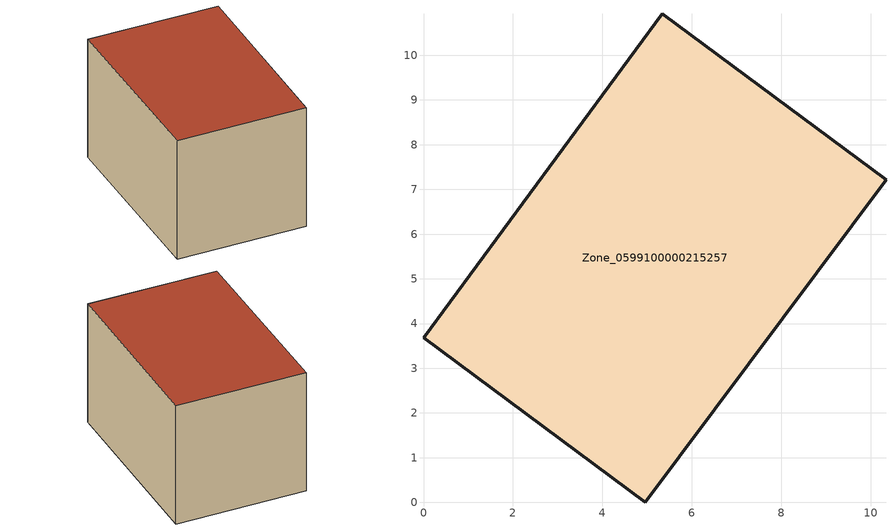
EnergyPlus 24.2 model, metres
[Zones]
Zone_0599100000215257
 floor ground (C_G): 0,3.69 5.34,10.93 10.34,7.21 4.96,0 z1.2
 wall outside (C_F): 5.34,10.93 0,3.69 4.96,0 10.34,7.21 5.34,10.93 z1.2:7.28
 roof outside (C_R): 4.96,0 10.34,7.21 5.34,10.93 0,3.69 z7.28
[BUILDING]
Pand.0599100000215257: North Axis=0; Terrain=City; Loads Convergence Tolerance Value=0.04; Temperature Convergence Tolerance Value=0.4; Solar Distribution=FullExterior; Maximum Number of Warmup Days=25; Minimum Number of Warmup Days=1
[Site:Location]
Rotterdam.The.Hague.AP_ZH_NLD Design_Conditions: Latitude=51.96; Longitude=4.45; Time Zone=1; Elevation=-4.5
[SITE:GROUNDTEMPERATURE:BUILDINGSURFACE]
18, 18, 18, 18, 18, 18, 18, 18, 18, 18, 18, 18
[MATERIAL] Thermal Absorptance=0.9; Solar Absorptance=0.7; Visible Absorptance=0.7
Name | Roughness | Thickness | Conductivity | Density | Specific Heat
G.TI.1946-1964 | MediumSmooth | 0.15 | 1 | 540 | 1210
F.TI.1946-1964 | Rough | 0.3 | 0.857143 | 1920 | 840
R.TI.1946-1964 | MediumRough | 0.2 | 0.277778 | 1500 | 1000
[CONSTRUCTION]
C_G: G.TI.1946-1964
C_F: F.TI.1946-1964
C_R: R.TI.1946-1964
[ZONE]
Zone_0599100000215257: Type=1; Multiplier=1; Ceiling Height=Autocalculate; Volume=Autocalculate; Floor Area=autocalculate; Part of Total Floor Area=Yes
[ZONEINFILTRATION:DESIGNFLOWRATE]
Infil_Zone_0599100000215257: Zone or ZoneList or Space or SpaceList=Zone_0599100000215257; Schedule=AlwaysOn; Design Flow Rate Calculation Method=Flow/Area; Flow Rate per Floor Area=0.003; Constant Term Coefficient=1; Temperature Term Coefficient=0; Velocity Term Coefficient=0; Velocity Squared Term Coefficient=0
[HVACTEMPLATE:ZONE:IDEALLOADSAIRSYSTEM]
Zone_0599100000215257: Maximum Heating Supply Air Temperature=50; Minimum Cooling Supply Air Temperature=13; Maximum Heating Supply Air Humidity Ratio=0.0156; Minimum Cooling Supply Air Humidity Ratio=0.0077; Heating Limit=NoLimit; Cooling Limit=NoLimit; Dehumidification Control Type=ConstantSensibleHeatRatio; Cooling Sensible Heat Ratio=0.7; Dehumidification Setpoint=60; Humidification Control Type=None; Humidification Setpoint=30; Outdoor Air Method=None; Outdoor Air Flow Rate per Person=0.00944; Outdoor Air Flow Rate per Zone Floor Area=0; Outdoor Air Flow Rate per Zone=0; Demand Controlled Ventilation Type=None; Outdoor Air Economizer Type=NoEconomizer; Heat Recovery Type=None; Sensible Heat Recovery Effectiveness=0.7; Latent Heat Recovery Effectiveness=0.65
[ZONECONTROL:THERMOSTAT]
ThermostatControl_Zone_0599100000215257: Zone or ZoneList=Zone_0599100000215257; Control Type Schedule=DualSetpointControlType; Control 1=Thermostat_Zone_0599100000215257; Temperature Difference Between Cutout And Setpoint=0
[THERMOSTATSETPOINT:DUALSETPOINT]
Thermostat_Zone_0599100000215257: Heating Setpoint Temperature Schedule=HeatingSetpoint_Zone_0599100000215257; Cooling Setpoint Temperature Schedule=CoolingSetpoint_Zone_0599100000215257
[SCHEDULE:COMPACT]
HeatingSetpoint_Zone_0599100000215257: Through: 12/31, For: AllDays, Until: 24:00, 21
CoolingSetpoint_Zone_0599100000215257: Through: 12/31, For: AllDays, Until: 24:00, 24
DualSetpointControlType: Through: 12/31, For: AllDays, Until: 24:00, 4
AlwaysOn: Through: 12/31, For: AllDays, Until: 24:00, 1
